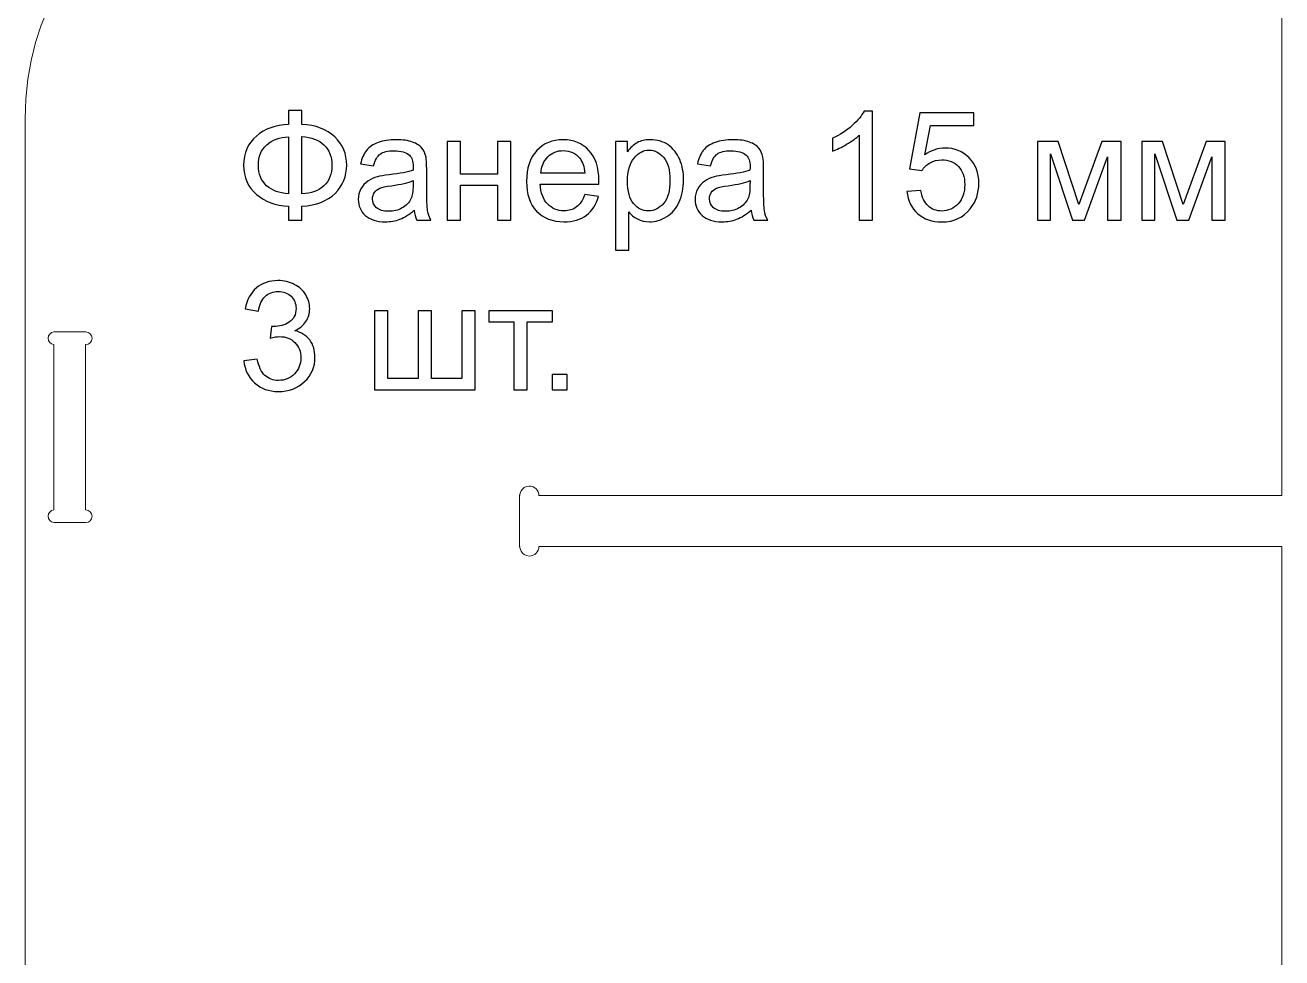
# Model space of a CAD drawing. Header units: millimetres. Extents: x -998 to 1016, y -1915 to 1914.
# Drawn here: x -205.5 to 190.1, y 1033.4 to 1326.9 of the extents above; entities that cross this region are included whole.
import ezdxf

# ---------------------------------------------------------------- set-up
doc = ezdxf.new("R2010")
doc.units = ezdxf.units.MM
doc.header["$MEASUREMENT"] = 0
doc.layers.add('layer 1', color=7, linetype='Continuous')

msp = doc.modelspace()

# ---------------------------------------------------------------- linework, layer by layer
at = {"layer": 'layer 1', "color": 114, "lineweight": 9}
for points, knots in [([(144.4676, -161.6374), (144.4676, -161.6374), (144.4676, -182.6297), (144.4676, -182.6297), (144.4676, -182.6297), (144.4676, -182.6297), (44.4676, -182.6297), (44.4676, -182.6297), (44.4676, -182.6297), (44.4676, -182.6297), (44.4676, -161.6374), (44.4676, -161.6374), (44.4676, -161.6374), (44.4676, -161.6374), (44.4677, -161.6297), (44.4677, -161.6297), (44.4677, -161.6297), (44.4677, -159.9729), (43.1245, -158.6297), (41.4677, -158.6297), (41.4677, -158.6297), (39.8109, -158.6297), (38.4677, -159.9729), (38.4677, -161.6297), (38.4677, -161.6297), (38.4677, -161.6297), (-49.5324, -161.6297), (-49.5324, -161.6297), (-49.5324, -161.6297), (-49.5324, -159.9728), (-50.8755, -158.6297), (-52.5324, -158.6297), (-52.5324, -158.6297), (-54.1893, -158.6297), (-55.5324, -159.9728), (-55.5324, -161.6297), (-55.5324, -161.6297), (-55.5324, -161.6297), (-55.5324, -182.6297), (-55.5324, -182.6297), (-55.5324, -182.6297), (-55.5324, -182.6297), (-155.5324, -182.6297), (-155.5324, -182.6297), (-155.5324, -182.6297), (-155.5324, -182.6297), (-155.5324, -161.6297), (-155.5324, -161.6297), (-155.5324, -161.6297), (-155.5324, -159.9728), (-156.8755, -158.6297), (-158.5324, -158.6297), (-158.5324, -158.6297), (-160.1893, -158.6297), (-161.5324, -159.9728), (-161.5324, -161.6297), (-161.5324, -161.6297), (-161.5324, -161.6297), (-186.5324, -161.6297), (-186.5324, -161.6297), (-186.5324, -161.6297), (-186.5324, -161.6297), (-186.5324, -161.621), (-186.5324, -161.621), (-186.5324, -161.621), (-186.5324, -161.621), (-186.5324, -157.6384), (-186.5324, -157.6384), (-186.5324, -157.6384), (-186.5324, -143.8456), (-186.5324, -127.4138), (-186.5324, -113.621), (-186.5324, -113.621), (-185.5152, -113.527), (-184.7189, -112.7028), (-184.7189, -111.6297), (-184.7189, -111.6297), (-184.7189, -110.5566), (-185.6149, -109.6297), (-186.7189, -109.6297), (-186.7189, -109.6297), (-186.7189, -109.6297), (-186.7991, -109.6297), (-186.7991, -109.6297), (-186.7991, -109.6297), (-186.7991, -109.6297), (-196.3095, -109.6297), (-196.3095, -109.6297), (-196.3095, -109.6297), (-196.3095, -109.6297), (-196.5324, -109.6421), (-196.5324, -109.6421), (-196.5324, -109.6421), (-197.532, -109.753), (-198.3095, -110.6005), (-198.3095, -111.6297), (-198.3095, -111.6297), (-198.3095, -112.6589), (-197.532, -113.5064), (-196.5324, -113.6173), (-196.5324, -113.6173), (-196.5324, -127.4206), (-196.5324, -143.8388), (-196.5324, -157.6421), (-196.5324, -157.6421), (-196.5324, -157.6421), (-196.5324, -161.6173), (-196.5324, -161.6173), (-196.5324, -161.6173), (-196.5324, -161.6173), (-196.5324, -161.6297), (-196.5324, -161.6297), (-196.5324, -161.6297), (-196.5324, -161.6297), (-205.0811, -161.6297), (-205.0811, -161.6297), (-205.0811, -161.6297), (-205.3639, -161.6297), (-205.5325, -161.5372), (-205.5325, -161.2882), (-205.5325, -161.2882), (-205.5325, -161.2882), (-205.5321, 510.098), (-205.5321, 510.098), (-205.5321, 510.098), (-205.5321, 812.9818), (-205.5321, 994.5099), (-205.5321, 1297.3937), (-205.5321, 1297.3937), (-205.5321, 1435.6691), (86.4509, 1406.9977), (96.8733, 1557.3874), (96.8733, 1557.3874), (96.9943, 1584.7277), (100.0804, 1813.5655), (97.475, 1838.3703), (97.475, 1838.3703), (97.475, 1838.3703), (112.475, 1838.3703), (112.475, 1838.3703), (112.475, 1838.3703), (114.1319, 1838.3703), (115.475, 1839.7134), (115.475, 1841.3703), (115.475, 1841.3703), (115.475, 1843.0272), (114.1319, 1844.3703), (112.475, 1844.3703), (112.475, 1844.3703), (112.475, 1844.3703), (112.475, 1859.3709), (112.475, 1859.3709), (112.475, 1859.3709), (112.475, 1859.3709), (112.475, 1866.2398), (112.475, 1866.2398), (112.475, 1866.2398), (112.475, 1866.2398), (127.475, 1866.2398), (127.475, 1866.2398), (127.475, 1866.2398), (129.1319, 1866.2398), (130.475, 1867.5829), (130.475, 1869.2398), (130.475, 1869.2398), (130.475, 1870.8967), (129.1319, 1872.2398), (127.475, 1872.2398), (127.475, 1872.2398), (127.475, 1872.2398), (127.475, 1887.2397), (127.475, 1887.2397), (127.475, 1887.2397), (127.475, 1887.2397), (127.475, 1894.1092), (127.475, 1894.1092), (127.475, 1894.1092), (127.475, 1897.5437), (127.4443, 1903.1743), (127.475, 1904.4518), (127.475, 1904.4518), (127.475, 1904.4518), (190.0529, 1904.6473), (190.0529, 1904.6473), (190.0529, 1904.6473), (190.0529, 1662.555), (190.0529, 1420.9626), (190.0529, 1178.8703), (190.0529, 1178.8703), (190.0529, 1178.8703), (-43.8065, 1178.8703), (-43.8065, 1178.8703), (-43.8065, 1178.8703), (-43.8065, 1178.8703), (-43.8065, 1178.8704), (-43.8065, 1178.8704), (-43.8065, 1178.8704), (-43.8065, 1180.5273), (-45.1496, 1181.8704), (-46.8065, 1181.8704), (-46.8065, 1181.8704), (-49.5989, 1181.8704), (-49.8406, 1178.8703), (-49.8682, 1178.8703), (-49.8682, 1178.8703), (-49.8682, 1178.8703), (-49.8682, 1162.8703), (-49.8682, 1162.8703), (-49.8682, 1162.8703), (-49.8411, 1162.8703), (-49.5982, 1159.8703), (-46.8065, 1159.8703), (-46.8065, 1159.8703), (-45.1496, 1159.8703), (-43.8065, 1161.2134), (-43.8065, 1162.8703), (-43.8065, 1162.8703), (-43.8065, 1162.8703), (190.0529, 1162.8703), (190.0529, 1162.8703), (190.0529, 1162.8703), (190.0529, 1162.8703), (190.0529, 843.8703), (190.0529, 843.8703), (190.0529, 843.8703), (190.0529, 843.8703), (-43.8065, 843.8703), (-43.8065, 843.8703), (-43.8065, 843.8703), (-43.8065, 843.8703), (-43.8065, 843.8704), (-43.8065, 843.8704), (-43.8065, 843.8704), (-43.8065, 845.5273), (-45.1496, 846.8704), (-46.8065, 846.8704), (-46.8065, 846.8704), (-49.5975, 846.8704), (-49.8422, 843.8703), (-49.8682, 843.8703), (-49.8682, 843.8703), (-49.8682, 843.8703), (-49.8682, 827.8703), (-49.8682, 827.8703), (-49.8682, 827.8703), (-49.8411, 827.8703), (-49.5982, 824.8703), (-46.8065, 824.8703), (-46.8065, 824.8703), (-45.1496, 824.8703), (-43.8065, 826.2134), (-43.8065, 827.8703), (-43.8065, 827.8703), (-43.8065, 827.8703), (190.0529, 827.8703), (190.0529, 827.8703), (190.0529, 827.8703), (190.0529, 827.8703), (190.0529, 508.8703), (190.0529, 508.8703), (190.0529, 508.8703), (190.0529, 508.8703), (-43.8065, 508.8703), (-43.8065, 508.8703), (-43.8065, 508.8703), (-43.8065, 510.5272), (-45.1496, 511.8703), (-46.8065, 511.8703), (-46.8065, 511.8703), (-48.4634, 511.8703), (-49.8682, 510.5272), (-49.8682, 508.8703), (-49.8682, 508.8703), (-49.8682, 508.8703), (-49.8682, 492.8703), (-49.8682, 492.8703), (-49.8682, 492.8703), (-49.8682, 491.2134), (-48.4634, 489.8703), (-46.8065, 489.8703), (-46.8065, 489.8703), (-45.1496, 489.8703), (-43.8065, 491.2134), (-43.8065, 492.8703), (-43.8065, 492.8703), (-43.8065, 492.8703), (190.0529, 492.8703), (190.0529, 492.8703), (190.0529, 492.8703), (190.0529, 492.8703), (190.0529, 173.8703), (190.0529, 173.8703), (190.0529, 173.8703), (190.0529, 173.8703), (-43.8065, 173.8703), (-43.8065, 173.8703), (-43.8065, 173.8703), (-43.8065, 175.5272), (-45.1496, 176.8703), (-46.8065, 176.8703), (-46.8065, 176.8703), (-48.4634, 176.8703), (-49.8682, 175.5272), (-49.8682, 173.8703), (-49.8682, 173.8703), (-49.8682, 173.8703), (-49.8682, 157.8703), (-49.8682, 157.8703), (-49.8682, 157.8703), (-49.8682, 156.2134), (-48.4634, 154.8703), (-46.8065, 154.8703), (-46.8065, 154.8703), (-45.1496, 154.8703), (-43.8065, 156.2134), (-43.8065, 157.8703), (-43.8065, 157.8703), (-43.8065, 157.8703), (190.0529, 157.8703), (190.0529, 157.8703), (190.0529, 157.8703), (190.0529, 157.8703), (190.0529, -161.6297), (190.0529, -161.6297), (190.0529, -161.6297), (190.0529, -161.6297), (150.4675, -161.6297), (150.4675, -161.6297), (150.4675, -161.6297), (150.4675, -159.9729), (149.1243, -158.6297), (147.4675, -158.6297), (147.4675, -158.6297), (145.8107, -158.6297), (144.4675, -159.9729), (144.4675, -161.6297), (144.4675, -161.6297), (144.4675, -161.6297), (144.4676, -161.6374), (144.4676, -161.6374)], [0, 0, 0, 0, 0.01162791, 0.01162791, 0.01162791, 0.01162791, 0.02325581, 0.02325581, 0.02325581, 0.02325581, 0.03488372, 0.03488372, 0.03488372, 0.03488372, 0.04651163, 0.04651163, 0.04651163, 0.04651163, 0.05813953, 0.05813953, 0.05813953, 0.05813953, 0.06976744, 0.06976744, 0.06976744, 0.06976744, 0.08139535, 0.08139535, 0.08139535, 0.08139535, 0.09302326, 0.09302326, 0.09302326, 0.09302326, 0.10465116, 0.10465116, 0.10465116, 0.10465116, 0.11627907, 0.11627907, 0.11627907, 0.11627907, 0.12790698, 0.12790698, 0.12790698, 0.12790698, 0.13953488, 0.13953488, 0.13953488, 0.13953488, 0.15116279, 0.15116279, 0.15116279, 0.15116279, 0.1627907, 0.1627907, 0.1627907, 0.1627907, 0.1744186, 0.1744186, 0.1744186, 0.1744186, 0.18604651, 0.18604651, 0.18604651, 0.18604651, 0.19767442, 0.19767442, 0.19767442, 0.19767442, 0.20930233, 0.20930233, 0.20930233, 0.20930233, 0.22093023, 0.22093023, 0.22093023, 0.22093023, 0.23255814, 0.23255814, 0.23255814, 0.23255814, 0.24418605, 0.24418605, 0.24418605, 0.24418605, 0.25581395, 0.25581395, 0.25581395, 0.25581395, 0.26744186, 0.26744186, 0.26744186, 0.26744186, 0.27906977, 0.27906977, 0.27906977, 0.27906977, 0.29069767, 0.29069767, 0.29069767, 0.29069767, 0.30232558, 0.30232558, 0.30232558, 0.30232558, 0.31395349, 0.31395349, 0.31395349, 0.31395349, 0.3255814, 0.3255814, 0.3255814, 0.3255814, 0.3372093, 0.3372093, 0.3372093, 0.3372093, 0.34883721, 0.34883721, 0.34883721, 0.34883721, 0.36046512, 0.36046512, 0.36046512, 0.36046512, 0.37209302, 0.37209302, 0.37209302, 0.37209302, 0.38372093, 0.38372093, 0.38372093, 0.38372093, 0.39534884, 0.39534884, 0.39534884, 0.39534884, 0.40697674, 0.40697674, 0.40697674, 0.40697674, 0.41860465, 0.41860465, 0.41860465, 0.41860465, 0.43023256, 0.43023256, 0.43023256, 0.43023256, 0.44186047, 0.44186047, 0.44186047, 0.44186047, 0.45348837, 0.45348837, 0.45348837, 0.45348837, 0.46511628, 0.46511628, 0.46511628, 0.46511628, 0.47674419, 0.47674419, 0.47674419, 0.47674419, 0.48837209, 0.48837209, 0.48837209, 0.48837209, 0.5, 0.5, 0.5, 0.5, 0.51162791, 0.51162791, 0.51162791, 0.51162791, 0.52325581, 0.52325581, 0.52325581, 0.52325581, 0.53488372, 0.53488372, 0.53488372, 0.53488372, 0.54651163, 0.54651163, 0.54651163, 0.54651163, 0.55813953, 0.55813953, 0.55813953, 0.55813953, 0.56976744, 0.56976744, 0.56976744, 0.56976744, 0.58139535, 0.58139535, 0.58139535, 0.58139535, 0.59302326, 0.59302326, 0.59302326, 0.59302326, 0.60465116, 0.60465116, 0.60465116, 0.60465116, 0.61627907, 0.61627907, 0.61627907, 0.61627907, 0.62790698, 0.62790698, 0.62790698, 0.62790698, 0.63953488, 0.63953488, 0.63953488, 0.63953488, 0.65116279, 0.65116279, 0.65116279, 0.65116279, 0.6627907, 0.6627907, 0.6627907, 0.6627907, 0.6744186, 0.6744186, 0.6744186, 0.6744186, 0.68604651, 0.68604651, 0.68604651, 0.68604651, 0.69767442, 0.69767442, 0.69767442, 0.69767442, 0.70930233, 0.70930233, 0.70930233, 0.70930233, 0.72093023, 0.72093023, 0.72093023, 0.72093023, 0.73255814, 0.73255814, 0.73255814, 0.73255814, 0.74418605, 0.74418605, 0.74418605, 0.74418605, 0.75581395, 0.75581395, 0.75581395, 0.75581395, 0.76744186, 0.76744186, 0.76744186, 0.76744186, 0.77906977, 0.77906977, 0.77906977, 0.77906977, 0.79069767, 0.79069767, 0.79069767, 0.79069767, 0.80232558, 0.80232558, 0.80232558, 0.80232558, 0.81395349, 0.81395349, 0.81395349, 0.81395349, 0.8255814, 0.8255814, 0.8255814, 0.8255814, 0.8372093, 0.8372093, 0.8372093, 0.8372093, 0.84883721, 0.84883721, 0.84883721, 0.84883721, 0.86046512, 0.86046512, 0.86046512, 0.86046512, 0.87209302, 0.87209302, 0.87209302, 0.87209302, 0.88372093, 0.88372093, 0.88372093, 0.88372093, 0.89534884, 0.89534884, 0.89534884, 0.89534884, 0.90697674, 0.90697674, 0.90697674, 0.90697674, 0.91860465, 0.91860465, 0.91860465, 0.91860465, 0.93023256, 0.93023256, 0.93023256, 0.93023256, 0.94186047, 0.94186047, 0.94186047, 0.94186047, 0.95348837, 0.95348837, 0.95348837, 0.95348837, 0.96511628, 0.96511628, 0.96511628, 0.96511628, 0.97674419, 0.97674419, 0.97674419, 0.97674419, 1, 1, 1, 1]), ([(-196.5324, 1174.3561), (-197.532, 1174.2452), (-198.3095, 1173.3977), (-198.3095, 1172.3685), (-198.3095, 1172.3685), (-198.3095, 1171.3393), (-197.532, 1170.4918), (-196.5324, 1170.3809), (-196.5324, 1170.3809), (-196.5324, 1170.3809), (-196.3095, 1170.3685), (-196.3095, 1170.3685), (-196.3095, 1170.3685), (-196.3095, 1170.3685), (-186.5324, 1170.3703), (-186.5324, 1170.3703), (-186.5324, 1170.3703), (-186.5324, 1170.3703), (-186.4522, 1170.3685), (-186.4522, 1170.3685), (-186.4522, 1170.3685), (-185.3476, 1170.3685), (-184.4522, 1171.2639), (-184.4522, 1172.3685), (-184.4522, 1172.3685), (-184.4522, 1173.4731), (-185.3476, 1174.3685), (-186.4522, 1174.3685), (-186.4522, 1174.3685), (-186.4522, 1174.3685), (-186.5324, 1174.3667), (-186.5324, 1174.3667), (-186.5324, 1174.3667), (-186.5324, 1187.556), (-186.5324, 1209.8523), (-186.5324, 1226.3721), (-186.5324, 1226.3721), (-186.5324, 1226.3721), (-186.4522, 1226.3703), (-186.4522, 1226.3703), (-186.4522, 1226.3703), (-185.3476, 1226.3703), (-184.4522, 1227.2657), (-184.4522, 1228.3703), (-184.4522, 1228.3703), (-184.4522, 1229.4749), (-185.3481, 1230.3703), (-186.4522, 1230.3703), (-186.4522, 1230.3703), (-186.4522, 1230.3703), (-186.5324, 1230.3703), (-186.5324, 1230.3703), (-186.5324, 1230.3703), (-186.5324, 1230.3703), (-196.3095, 1230.3703), (-196.3095, 1230.3703), (-196.3095, 1230.3703), (-196.3095, 1230.3703), (-196.5324, 1230.3579), (-196.5324, 1230.3579), (-196.5324, 1230.3579), (-197.532, 1230.247), (-198.3095, 1229.3995), (-198.3095, 1228.3703), (-198.3095, 1228.3703), (-198.3095, 1227.3411), (-197.532, 1226.4936), (-196.5324, 1226.3827), (-196.5324, 1226.3827), (-196.5324, 1210.8133), (-196.5324, 1187.4754), (-196.5324, 1174.3561)], [0, 0, 0, 0, 0.05263158, 0.05263158, 0.05263158, 0.05263158, 0.10526316, 0.10526316, 0.10526316, 0.10526316, 0.15789474, 0.15789474, 0.15789474, 0.15789474, 0.21052632, 0.21052632, 0.21052632, 0.21052632, 0.26315789, 0.26315789, 0.26315789, 0.26315789, 0.31578947, 0.31578947, 0.31578947, 0.31578947, 0.36842105, 0.36842105, 0.36842105, 0.36842105, 0.42105263, 0.42105263, 0.42105263, 0.42105263, 0.47368421, 0.47368421, 0.47368421, 0.47368421, 0.52631579, 0.52631579, 0.52631579, 0.52631579, 0.57894737, 0.57894737, 0.57894737, 0.57894737, 0.63157895, 0.63157895, 0.63157895, 0.63157895, 0.68421053, 0.68421053, 0.68421053, 0.68421053, 0.73684211, 0.73684211, 0.73684211, 0.73684211, 0.78947368, 0.78947368, 0.78947368, 0.78947368, 0.84210526, 0.84210526, 0.84210526, 0.84210526, 0.89473684, 0.89473684, 0.89473684, 0.89473684, 1, 1, 1, 1])]:
    msp.add_open_spline(points, degree=3, knots=knots, dxfattribs=at)
at = {"layer": 'layer 1', "color": 250}
for points, knots in [([(-122.6489, 1295.6822), (-122.6489, 1295.6822), (-122.6489, 1300.0276), (-122.6489, 1300.0276), (-122.6489, 1300.0276), (-122.6489, 1300.0276), (-118.399, 1300.0276), (-118.399, 1300.0276), (-118.399, 1300.0276), (-118.399, 1300.0276), (-118.399, 1295.6822), (-118.399, 1295.6822), (-118.399, 1295.6822), (-114.0456, 1295.4514), (-110.6075, 1294.1382), (-108.0926, 1291.7427), (-108.0926, 1291.7427), (-105.5697, 1289.3471), (-104.3122, 1286.3786), (-104.3122, 1282.829), (-104.3122, 1282.829), (-104.3122, 1279.3511), (-105.5299, 1276.3985), (-107.9732, 1273.9631), (-107.9732, 1273.9631), (-110.4165, 1271.5358), (-113.8864, 1270.1908), (-118.399, 1269.944), (-118.399, 1269.944), (-118.399, 1269.944), (-118.399, 1265.5509), (-118.399, 1265.5509), (-118.399, 1265.5509), (-118.399, 1265.5509), (-122.6489, 1265.5509), (-122.6489, 1265.5509), (-122.6489, 1265.5509), (-122.6489, 1265.5509), (-122.6489, 1269.944), (-122.6489, 1269.944), (-122.6489, 1269.944), (-126.6918, 1270.1032), (-130.0583, 1271.3368), (-132.7483, 1273.6528), (-132.7483, 1273.6528), (-135.4383, 1275.9607), (-136.7833, 1279.0248), (-136.7833, 1282.829), (-136.7833, 1282.829), (-136.7833, 1286.6412), (-135.4383, 1289.6973), (-132.7563, 1291.9894), (-132.7563, 1291.9894), (-130.0742, 1294.2814), (-126.7077, 1295.5071), (-122.6489, 1295.6822)], [0, 0, 0, 0, 0.06666667, 0.06666667, 0.06666667, 0.06666667, 0.13333333, 0.13333333, 0.13333333, 0.13333333, 0.2, 0.2, 0.2, 0.2, 0.26666667, 0.26666667, 0.26666667, 0.26666667, 0.33333333, 0.33333333, 0.33333333, 0.33333333, 0.4, 0.4, 0.4, 0.4, 0.46666667, 0.46666667, 0.46666667, 0.46666667, 0.53333333, 0.53333333, 0.53333333, 0.53333333, 0.6, 0.6, 0.6, 0.6, 0.66666667, 0.66666667, 0.66666667, 0.66666667, 0.73333333, 0.73333333, 0.73333333, 0.73333333, 0.8, 0.8, 0.8, 0.8, 0.86666667, 0.86666667, 0.86666667, 0.86666667, 1, 1, 1, 1]), ([(61.2423, 1265.5509), (61.2423, 1265.5509), (57.0402, 1265.5509), (57.0402, 1265.5509), (57.0402, 1265.5509), (57.0402, 1265.5509), (57.0402, 1292.3077), (57.0402, 1292.3077), (57.0402, 1292.3077), (56.0294, 1291.3368), (54.7003, 1290.3738), (53.0609, 1289.4108), (53.0609, 1289.4108), (51.4214, 1288.4478), (49.9411, 1287.7236), (48.6359, 1287.246), (48.6359, 1287.246), (48.6359, 1287.246), (48.6359, 1291.3049), (48.6359, 1291.3049), (48.6359, 1291.3049), (50.9837, 1292.4032), (53.037, 1293.7403), (54.7958, 1295.3161), (54.7958, 1295.3161), (56.5547, 1296.8839), (57.8042, 1298.404), (58.5364, 1299.8843), (58.5364, 1299.8843), (58.5364, 1299.8843), (61.2423, 1299.8843), (61.2423, 1299.8843), (61.2423, 1299.8843), (61.2423, 1299.8843), (61.2423, 1265.5509), (61.2423, 1265.5509)], [0, 0, 0, 0, 0.1, 0.1, 0.1, 0.1, 0.2, 0.2, 0.2, 0.2, 0.3, 0.3, 0.3, 0.3, 0.4, 0.4, 0.4, 0.4, 0.5, 0.5, 0.5, 0.5, 0.6, 0.6, 0.6, 0.6, 0.7, 0.7, 0.7, 0.7, 0.8, 0.8, 0.8, 0.8, 1, 1, 1, 1]), ([(72.0421, 1274.5282), (72.0421, 1274.5282), (76.4352, 1274.8625), (76.4352, 1274.8625), (76.4352, 1274.8625), (76.7615, 1272.7216), (77.5176, 1271.114), (78.6955, 1270.0316), (78.6955, 1270.0316), (79.8733, 1268.9572), (81.3138, 1268.416), (83.009, 1268.416), (83.009, 1268.416), (85.0544, 1268.416), (86.7655, 1269.18), (88.1582, 1270.7001), (88.1582, 1270.7001), (89.543, 1272.2282), (90.2354, 1274.2496), (90.2354, 1276.7646), (90.2354, 1276.7646), (90.2354, 1279.1601), (89.5749, 1281.0463), (88.2458, 1282.4311), (88.2458, 1282.4311), (86.9167, 1283.8159), (85.1578, 1284.5083), (82.9692, 1284.5083), (82.9692, 1284.5083), (81.6083, 1284.5083), (80.3906, 1284.1979), (79.3083, 1283.5771), (79.3083, 1283.5771), (78.2339, 1282.9564), (77.3902, 1282.1525), (76.7695, 1281.1657), (76.7695, 1281.1657), (76.7695, 1281.1657), (72.8061, 1281.7387), (72.8061, 1281.7387), (72.8061, 1281.7387), (72.8061, 1281.7387), (76.101, 1299.3113), (76.101, 1299.3113), (76.101, 1299.3113), (76.101, 1299.3113), (93.0528, 1299.3113), (93.0528, 1299.3113), (93.0528, 1299.3113), (93.0528, 1299.3113), (93.0528, 1295.3001), (93.0528, 1295.3001), (93.0528, 1295.3001), (93.0528, 1295.3001), (79.4515, 1295.3001), (79.4515, 1295.3001), (79.4515, 1295.3001), (79.4515, 1295.3001), (77.629, 1286.0761), (77.629, 1286.0761), (77.629, 1286.0761), (79.6744, 1287.5166), (81.8232, 1288.2329), (84.0675, 1288.2329), (84.0675, 1288.2329), (87.044, 1288.2329), (89.5589, 1287.1983), (91.6043, 1285.1291), (91.6043, 1285.1291), (93.6497, 1283.0598), (94.6763, 1280.4016), (94.6763, 1277.1545), (94.6763, 1277.1545), (94.6763, 1274.0586), (93.777, 1271.3846), (91.9784, 1269.1323), (91.9784, 1269.1323), (89.7897, 1266.3627), (86.7973, 1264.9779), (83.009, 1264.9779), (83.009, 1264.9779), (79.9052, 1264.9779), (77.3743, 1265.8533), (75.4086, 1267.5963), (75.4086, 1267.5963), (73.4428, 1269.3392), (72.3206, 1271.6472), (72.0421, 1274.5282)], [0, 0, 0, 0, 0.04347826, 0.04347826, 0.04347826, 0.04347826, 0.08695652, 0.08695652, 0.08695652, 0.08695652, 0.13043478, 0.13043478, 0.13043478, 0.13043478, 0.17391304, 0.17391304, 0.17391304, 0.17391304, 0.2173913, 0.2173913, 0.2173913, 0.2173913, 0.26086957, 0.26086957, 0.26086957, 0.26086957, 0.30434783, 0.30434783, 0.30434783, 0.30434783, 0.34782609, 0.34782609, 0.34782609, 0.34782609, 0.39130435, 0.39130435, 0.39130435, 0.39130435, 0.43478261, 0.43478261, 0.43478261, 0.43478261, 0.47826087, 0.47826087, 0.47826087, 0.47826087, 0.52173913, 0.52173913, 0.52173913, 0.52173913, 0.56521739, 0.56521739, 0.56521739, 0.56521739, 0.60869565, 0.60869565, 0.60869565, 0.60869565, 0.65217391, 0.65217391, 0.65217391, 0.65217391, 0.69565217, 0.69565217, 0.69565217, 0.69565217, 0.73913043, 0.73913043, 0.73913043, 0.73913043, 0.7826087, 0.7826087, 0.7826087, 0.7826087, 0.82608696, 0.82608696, 0.82608696, 0.82608696, 0.86956522, 0.86956522, 0.86956522, 0.86956522, 0.91304348, 0.91304348, 0.91304348, 0.91304348, 1, 1, 1, 1]), ([(-122.6489, 1291.7665), (-125.4662, 1291.6392), (-127.7424, 1290.8115), (-129.4853, 1289.2675), (-129.4853, 1289.2675), (-131.2282, 1287.7236), (-132.1037, 1285.5747), (-132.1037, 1282.8131), (-132.1037, 1282.8131), (-132.1037, 1280.0833), (-131.2442, 1277.9424), (-129.5251, 1276.3826), (-129.5251, 1276.3826), (-127.806, 1274.8227), (-125.514, 1273.987), (-122.6489, 1273.8597), (-122.6489, 1273.8597), (-122.6489, 1273.8597), (-122.6489, 1291.7665), (-122.6489, 1291.7665)], [0, 0, 0, 0, 0.16666667, 0.16666667, 0.16666667, 0.16666667, 0.33333333, 0.33333333, 0.33333333, 0.33333333, 0.5, 0.5, 0.5, 0.5, 0.66666667, 0.66666667, 0.66666667, 0.66666667, 1, 1, 1, 1]), ([(-118.399, 1291.8143), (-118.399, 1291.8143), (-118.399, 1273.8119), (-118.399, 1273.8119), (-118.399, 1273.8119), (-115.4782, 1273.9552), (-113.1861, 1274.8068), (-111.5068, 1276.3666), (-111.5068, 1276.3666), (-109.8276, 1277.9265), (-108.9919, 1280.0753), (-108.9919, 1282.8131), (-108.9919, 1282.8131), (-108.9919, 1285.5031), (-109.8116, 1287.6281), (-111.4591, 1289.2039), (-111.4591, 1289.2039), (-113.1065, 1290.7717), (-115.4145, 1291.6392), (-118.399, 1291.8143)], [0, 0, 0, 0, 0.16666667, 0.16666667, 0.16666667, 0.16666667, 0.33333333, 0.33333333, 0.33333333, 0.33333333, 0.5, 0.5, 0.5, 0.5, 0.66666667, 0.66666667, 0.66666667, 0.66666667, 1, 1, 1, 1]), ([(-83.0469, 1268.6548), (-84.6068, 1267.3257), (-86.111, 1266.3945), (-87.5515, 1265.8454), (-87.5515, 1265.8454), (-88.992, 1265.2962), (-90.5359, 1265.0256), (-92.1913, 1265.0256), (-92.1913, 1265.0256), (-94.9132, 1265.0256), (-97.0063, 1265.6862), (-98.4707, 1267.0153), (-98.4707, 1267.0153), (-99.9351, 1268.3364), (-100.6672, 1270.0316), (-100.6672, 1272.0929), (-100.6672, 1272.0929), (-100.6672, 1273.3026), (-100.3887, 1274.4088), (-99.8395, 1275.4116), (-99.8395, 1275.4116), (-99.2824, 1276.4144), (-98.5582, 1277.2102), (-97.6669, 1277.8151), (-97.6669, 1277.8151), (-96.7675, 1278.42), (-95.7647, 1278.8816), (-94.6426, 1279.1919), (-94.6426, 1279.1919), (-93.8149, 1279.4068), (-92.5654, 1279.6137), (-90.902, 1279.8207), (-90.902, 1279.8207), (-87.5117, 1280.2186), (-85.0047, 1280.7041), (-83.405, 1281.2612), (-83.405, 1281.2612), (-83.3891, 1281.8342), (-83.3812, 1282.2003), (-83.3812, 1282.3515), (-83.3812, 1282.3515), (-83.3812, 1284.0546), (-83.7791, 1285.2564), (-84.575, 1285.9568), (-84.575, 1285.9568), (-85.6494, 1286.9038), (-87.249, 1287.3734), (-89.366, 1287.3734), (-89.366, 1287.3734), (-91.3477, 1287.3734), (-92.8121, 1287.0232), (-93.7512, 1286.3308), (-93.7512, 1286.3308), (-94.6983, 1285.6384), (-95.3907, 1284.4128), (-95.8443, 1282.646), (-95.8443, 1282.646), (-95.8443, 1282.646), (-99.951, 1283.219), (-99.951, 1283.219), (-99.951, 1283.219), (-99.5769, 1284.9778), (-98.9641, 1286.4024), (-98.1046, 1287.4848), (-98.1046, 1287.4848), (-97.245, 1288.5672), (-96.0035, 1289.3949), (-94.3799, 1289.9838), (-94.3799, 1289.9838), (-92.7644, 1290.5648), (-90.8782, 1290.8592), (-88.7453, 1290.8592), (-88.7453, 1290.8592), (-86.6283, 1290.8592), (-84.9013, 1290.6125), (-83.5722, 1290.1111), (-83.5722, 1290.1111), (-82.251, 1289.6097), (-81.2721, 1288.989), (-80.6514, 1288.2329), (-80.6514, 1288.2329), (-80.0306, 1287.4768), (-79.5929, 1286.5218), (-79.3382, 1285.3678), (-79.3382, 1285.3678), (-79.2029, 1284.6515), (-79.1313, 1283.3622), (-79.1313, 1281.5079), (-79.1313, 1281.5079), (-79.1313, 1281.5079), (-79.1313, 1275.9369), (-79.1313, 1275.9369), (-79.1313, 1275.9369), (-79.1313, 1272.0451), (-79.0437, 1269.5859), (-78.8686, 1268.5433), (-78.8686, 1268.5433), (-78.7015, 1267.5008), (-78.3513, 1266.5059), (-77.842, 1265.5509), (-77.842, 1265.5509), (-77.842, 1265.5509), (-82.2351, 1265.5509), (-82.2351, 1265.5509), (-82.2351, 1265.5509), (-82.6569, 1266.4343), (-82.9275, 1267.4689), (-83.0469, 1268.6548)], [0, 0, 0, 0, 0.03571429, 0.03571429, 0.03571429, 0.03571429, 0.07142857, 0.07142857, 0.07142857, 0.07142857, 0.10714286, 0.10714286, 0.10714286, 0.10714286, 0.14285714, 0.14285714, 0.14285714, 0.14285714, 0.17857143, 0.17857143, 0.17857143, 0.17857143, 0.21428571, 0.21428571, 0.21428571, 0.21428571, 0.25, 0.25, 0.25, 0.25, 0.28571429, 0.28571429, 0.28571429, 0.28571429, 0.32142857, 0.32142857, 0.32142857, 0.32142857, 0.35714286, 0.35714286, 0.35714286, 0.35714286, 0.39285714, 0.39285714, 0.39285714, 0.39285714, 0.42857143, 0.42857143, 0.42857143, 0.42857143, 0.46428571, 0.46428571, 0.46428571, 0.46428571, 0.5, 0.5, 0.5, 0.5, 0.53571429, 0.53571429, 0.53571429, 0.53571429, 0.57142857, 0.57142857, 0.57142857, 0.57142857, 0.60714286, 0.60714286, 0.60714286, 0.60714286, 0.64285714, 0.64285714, 0.64285714, 0.64285714, 0.67857143, 0.67857143, 0.67857143, 0.67857143, 0.71428571, 0.71428571, 0.71428571, 0.71428571, 0.75, 0.75, 0.75, 0.75, 0.78571429, 0.78571429, 0.78571429, 0.78571429, 0.82142857, 0.82142857, 0.82142857, 0.82142857, 0.85714286, 0.85714286, 0.85714286, 0.85714286, 0.89285714, 0.89285714, 0.89285714, 0.89285714, 0.92857143, 0.92857143, 0.92857143, 0.92857143, 1, 1, 1, 1]), ([(-72.6769, 1290.334), (-72.6769, 1290.334), (-68.4748, 1290.334), (-68.4748, 1290.334), (-68.4748, 1290.334), (-68.4748, 1290.334), (-68.4748, 1280.0196), (-68.4748, 1280.0196), (-68.4748, 1280.0196), (-68.4748, 1280.0196), (-56.8234, 1280.0196), (-56.8234, 1280.0196), (-56.8234, 1280.0196), (-56.8234, 1280.0196), (-56.8234, 1290.334), (-56.8234, 1290.334), (-56.8234, 1290.334), (-56.8234, 1290.334), (-52.6212, 1290.334), (-52.6212, 1290.334), (-52.6212, 1290.334), (-52.6212, 1290.334), (-52.6212, 1265.5509), (-52.6212, 1265.5509), (-52.6212, 1265.5509), (-52.6212, 1265.5509), (-56.8234, 1265.5509), (-56.8234, 1265.5509), (-56.8234, 1265.5509), (-56.8234, 1265.5509), (-56.8234, 1276.5338), (-56.8234, 1276.5338), (-56.8234, 1276.5338), (-56.8234, 1276.5338), (-68.4748, 1276.5338), (-68.4748, 1276.5338), (-68.4748, 1276.5338), (-68.4748, 1276.5338), (-68.4748, 1265.5509), (-68.4748, 1265.5509), (-68.4748, 1265.5509), (-68.4748, 1265.5509), (-72.6769, 1265.5509), (-72.6769, 1265.5509), (-72.6769, 1265.5509), (-72.6769, 1265.5509), (-72.6769, 1290.334), (-72.6769, 1290.334)], [0, 0, 0, 0, 0.07692308, 0.07692308, 0.07692308, 0.07692308, 0.15384615, 0.15384615, 0.15384615, 0.15384615, 0.23076923, 0.23076923, 0.23076923, 0.23076923, 0.30769231, 0.30769231, 0.30769231, 0.30769231, 0.38461538, 0.38461538, 0.38461538, 0.38461538, 0.46153846, 0.46153846, 0.46153846, 0.46153846, 0.53846154, 0.53846154, 0.53846154, 0.53846154, 0.61538462, 0.61538462, 0.61538462, 0.61538462, 0.69230769, 0.69230769, 0.69230769, 0.69230769, 0.76923077, 0.76923077, 0.76923077, 0.76923077, 0.84615385, 0.84615385, 0.84615385, 0.84615385, 1, 1, 1, 1]), ([(-29.406, 1273.5732), (-29.406, 1273.5732), (-25.0606, 1273.0001), (-25.0606, 1273.0001), (-25.0606, 1273.0001), (-25.7371, 1270.4773), (-27.0025, 1268.5115), (-28.8489, 1267.1187), (-28.8489, 1267.1187), (-30.6953, 1265.726), (-33.0511, 1265.0256), (-35.9241, 1265.0256), (-35.9241, 1265.0256), (-39.5373, 1265.0256), (-42.4024, 1266.1398), (-44.5194, 1268.3682), (-44.5194, 1268.3682), (-46.6364, 1270.5887), (-47.6949, 1273.7164), (-47.6949, 1277.7355), (-47.6949, 1277.7355), (-47.6949, 1281.8899), (-46.6284, 1285.1211), (-44.4876, 1287.4132), (-44.4876, 1287.4132), (-42.3467, 1289.7132), (-39.5692, 1290.8592), (-36.1549, 1290.8592), (-36.1549, 1290.8592), (-32.8521, 1290.8592), (-30.1541, 1289.7371), (-28.061, 1287.4848), (-28.061, 1287.4848), (-25.9679, 1285.2325), (-24.9174, 1282.065), (-24.9174, 1277.9822), (-24.9174, 1277.9822), (-24.9174, 1277.7355), (-24.9253, 1277.3615), (-24.9413, 1276.868), (-24.9413, 1276.868), (-24.9413, 1276.868), (-43.3972, 1276.868), (-43.3972, 1276.868), (-43.3972, 1276.868), (-43.2381, 1274.1541), (-42.474, 1272.069), (-41.0893, 1270.6285), (-41.0893, 1270.6285), (-39.7124, 1269.188), (-37.9854, 1268.4637), (-35.9241, 1268.4637), (-35.9241, 1268.4637), (-34.3881, 1268.4637), (-33.0749, 1268.8696), (-31.9926, 1269.6814), (-31.9926, 1269.6814), (-30.9022, 1270.4932), (-30.0427, 1271.7904), (-29.406, 1273.5732)], [0, 0, 0, 0, 0.0625, 0.0625, 0.0625, 0.0625, 0.125, 0.125, 0.125, 0.125, 0.1875, 0.1875, 0.1875, 0.1875, 0.25, 0.25, 0.25, 0.25, 0.3125, 0.3125, 0.3125, 0.3125, 0.375, 0.375, 0.375, 0.375, 0.4375, 0.4375, 0.4375, 0.4375, 0.5, 0.5, 0.5, 0.5, 0.5625, 0.5625, 0.5625, 0.5625, 0.625, 0.625, 0.625, 0.625, 0.6875, 0.6875, 0.6875, 0.6875, 0.75, 0.75, 0.75, 0.75, 0.8125, 0.8125, 0.8125, 0.8125, 0.875, 0.875, 0.875, 0.875, 1, 1, 1, 1]), ([(-19.7523, 1256.0483), (-19.7523, 1256.0483), (-19.7523, 1290.334), (-19.7523, 1290.334), (-19.7523, 1290.334), (-19.7523, 1290.334), (-15.9322, 1290.334), (-15.9322, 1290.334), (-15.9322, 1290.334), (-15.9322, 1290.334), (-15.9322, 1287.0789), (-15.9322, 1287.0789), (-15.9322, 1287.0789), (-15.0328, 1288.3364), (-14.0141, 1289.2834), (-12.8761, 1289.9122), (-12.8761, 1289.9122), (-11.7459, 1290.5409), (-10.3691, 1290.8592), (-8.7535, 1290.8592), (-8.7535, 1290.8592), (-6.6365, 1290.8592), (-4.7742, 1290.3181), (-3.1586, 1289.2277), (-3.1586, 1289.2277), (-1.543, 1288.1454), (-0.3254, 1286.6094), (0.5023, 1284.6356), (0.5023, 1284.6356), (1.3221, 1282.6539), (1.7359, 1280.4892), (1.7359, 1278.1255), (1.7359, 1278.1255), (1.7359, 1275.6026), (1.2823, 1273.3265), (0.375, 1271.297), (0.375, 1271.297), (-0.5323, 1269.2755), (-1.8534, 1267.7236), (-3.5884, 1266.6412), (-3.5884, 1266.6412), (-5.3154, 1265.5668), (-7.1379, 1265.0256), (-9.048, 1265.0256), (-9.048, 1265.0256), (-10.4487, 1265.0256), (-11.7061, 1265.3201), (-12.8124, 1265.909), (-12.8124, 1265.909), (-13.9266, 1266.498), (-14.8339, 1267.2381), (-15.5502, 1268.1374), (-15.5502, 1268.1374), (-15.5502, 1268.1374), (-15.5502, 1256.0483), (-15.5502, 1256.0483), (-15.5502, 1256.0483), (-15.5502, 1256.0483), (-19.7523, 1256.0483), (-19.7523, 1256.0483)], [0, 0, 0, 0, 0.0625, 0.0625, 0.0625, 0.0625, 0.125, 0.125, 0.125, 0.125, 0.1875, 0.1875, 0.1875, 0.1875, 0.25, 0.25, 0.25, 0.25, 0.3125, 0.3125, 0.3125, 0.3125, 0.375, 0.375, 0.375, 0.375, 0.4375, 0.4375, 0.4375, 0.4375, 0.5, 0.5, 0.5, 0.5, 0.5625, 0.5625, 0.5625, 0.5625, 0.625, 0.625, 0.625, 0.625, 0.6875, 0.6875, 0.6875, 0.6875, 0.75, 0.75, 0.75, 0.75, 0.8125, 0.8125, 0.8125, 0.8125, 0.875, 0.875, 0.875, 0.875, 1, 1, 1, 1]), ([(22.9933, 1268.6548), (21.4334, 1267.3257), (19.9292, 1266.3945), (18.4887, 1265.8454), (18.4887, 1265.8454), (17.0482, 1265.2962), (15.5043, 1265.0256), (13.8489, 1265.0256), (13.8489, 1265.0256), (11.127, 1265.0256), (9.0339, 1265.6862), (7.5695, 1267.0153), (7.5695, 1267.0153), (6.1051, 1268.3364), (5.373, 1270.0316), (5.373, 1272.0929), (5.373, 1272.0929), (5.373, 1273.3026), (5.6515, 1274.4088), (6.2007, 1275.4116), (6.2007, 1275.4116), (6.7578, 1276.4144), (7.482, 1277.2102), (8.3733, 1277.8151), (8.3733, 1277.8151), (9.2727, 1278.42), (10.2755, 1278.8816), (11.3976, 1279.1919), (11.3976, 1279.1919), (12.2253, 1279.4068), (13.4748, 1279.6137), (15.1382, 1279.8207), (15.1382, 1279.8207), (18.5285, 1280.2186), (21.0355, 1280.7041), (22.6352, 1281.2612), (22.6352, 1281.2612), (22.6511, 1281.8342), (22.659, 1282.2003), (22.659, 1282.3515), (22.659, 1282.3515), (22.659, 1284.0546), (22.2611, 1285.2564), (21.4652, 1285.9568), (21.4652, 1285.9568), (20.3908, 1286.9038), (18.7912, 1287.3734), (16.6742, 1287.3734), (16.6742, 1287.3734), (14.6925, 1287.3734), (13.2281, 1287.0232), (12.289, 1286.3308), (12.289, 1286.3308), (11.3419, 1285.6384), (10.6495, 1284.4128), (10.1959, 1282.646), (10.1959, 1282.646), (10.1959, 1282.646), (6.0892, 1283.219), (6.0892, 1283.219), (6.0892, 1283.219), (6.4633, 1284.9778), (7.0761, 1286.4024), (7.9356, 1287.4848), (7.9356, 1287.4848), (8.7952, 1288.5672), (10.0367, 1289.3949), (11.6603, 1289.9838), (11.6603, 1289.9838), (13.2758, 1290.5648), (15.162, 1290.8592), (17.2949, 1290.8592), (17.2949, 1290.8592), (19.4119, 1290.8592), (21.1389, 1290.6125), (22.468, 1290.1111), (22.468, 1290.1111), (23.7892, 1289.6097), (24.7681, 1288.989), (25.3888, 1288.2329), (25.3888, 1288.2329), (26.0096, 1287.4768), (26.4473, 1286.5218), (26.702, 1285.3678), (26.702, 1285.3678), (26.8373, 1284.6515), (26.9089, 1283.3622), (26.9089, 1281.5079), (26.9089, 1281.5079), (26.9089, 1281.5079), (26.9089, 1275.9369), (26.9089, 1275.9369), (26.9089, 1275.9369), (26.9089, 1272.0451), (26.9965, 1269.5859), (27.1716, 1268.5433), (27.1716, 1268.5433), (27.3387, 1267.5008), (27.6889, 1266.5059), (28.1982, 1265.5509), (28.1982, 1265.5509), (28.1982, 1265.5509), (23.8051, 1265.5509), (23.8051, 1265.5509), (23.8051, 1265.5509), (23.3833, 1266.4343), (23.1127, 1267.4689), (22.9933, 1268.6548)], [0, 0, 0, 0, 0.03571429, 0.03571429, 0.03571429, 0.03571429, 0.07142857, 0.07142857, 0.07142857, 0.07142857, 0.10714286, 0.10714286, 0.10714286, 0.10714286, 0.14285714, 0.14285714, 0.14285714, 0.14285714, 0.17857143, 0.17857143, 0.17857143, 0.17857143, 0.21428571, 0.21428571, 0.21428571, 0.21428571, 0.25, 0.25, 0.25, 0.25, 0.28571429, 0.28571429, 0.28571429, 0.28571429, 0.32142857, 0.32142857, 0.32142857, 0.32142857, 0.35714286, 0.35714286, 0.35714286, 0.35714286, 0.39285714, 0.39285714, 0.39285714, 0.39285714, 0.42857143, 0.42857143, 0.42857143, 0.42857143, 0.46428571, 0.46428571, 0.46428571, 0.46428571, 0.5, 0.5, 0.5, 0.5, 0.53571429, 0.53571429, 0.53571429, 0.53571429, 0.57142857, 0.57142857, 0.57142857, 0.57142857, 0.60714286, 0.60714286, 0.60714286, 0.60714286, 0.64285714, 0.64285714, 0.64285714, 0.64285714, 0.67857143, 0.67857143, 0.67857143, 0.67857143, 0.71428571, 0.71428571, 0.71428571, 0.71428571, 0.75, 0.75, 0.75, 0.75, 0.78571429, 0.78571429, 0.78571429, 0.78571429, 0.82142857, 0.82142857, 0.82142857, 0.82142857, 0.85714286, 0.85714286, 0.85714286, 0.85714286, 0.89285714, 0.89285714, 0.89285714, 0.89285714, 0.92857143, 0.92857143, 0.92857143, 0.92857143, 1, 1, 1, 1]), ([(113.1562, 1290.334), (113.1562, 1290.334), (119.6185, 1290.334), (119.6185, 1290.334), (119.6185, 1290.334), (119.6185, 1290.334), (126.1685, 1270.5011), (126.1685, 1270.5011), (126.1685, 1270.5011), (126.1685, 1270.5011), (133.4188, 1290.334), (133.4188, 1290.334), (133.4188, 1290.334), (133.4188, 1290.334), (139.4195, 1290.334), (139.4195, 1290.334), (139.4195, 1290.334), (139.4195, 1290.334), (139.4195, 1265.5509), (139.4195, 1265.5509), (139.4195, 1265.5509), (139.4195, 1265.5509), (135.2174, 1265.5509), (135.2174, 1265.5509), (135.2174, 1265.5509), (135.2174, 1265.5509), (135.2174, 1285.5031), (135.2174, 1285.5031), (135.2174, 1285.5031), (135.2174, 1285.5031), (127.9194, 1265.5509), (127.9194, 1265.5509), (127.9194, 1265.5509), (127.9194, 1265.5509), (124.1629, 1265.5509), (124.1629, 1265.5509), (124.1629, 1265.5509), (124.1629, 1265.5509), (117.2628, 1286.4581), (117.2628, 1286.4581), (117.2628, 1286.4581), (117.2628, 1286.4581), (117.2628, 1265.5509), (117.2628, 1265.5509), (117.2628, 1265.5509), (117.2628, 1265.5509), (113.1562, 1265.5509), (113.1562, 1265.5509), (113.1562, 1265.5509), (113.1562, 1265.5509), (113.1562, 1290.334), (113.1562, 1290.334)], [0, 0, 0, 0, 0.07142857, 0.07142857, 0.07142857, 0.07142857, 0.14285714, 0.14285714, 0.14285714, 0.14285714, 0.21428571, 0.21428571, 0.21428571, 0.21428571, 0.28571429, 0.28571429, 0.28571429, 0.28571429, 0.35714286, 0.35714286, 0.35714286, 0.35714286, 0.42857143, 0.42857143, 0.42857143, 0.42857143, 0.5, 0.5, 0.5, 0.5, 0.57142857, 0.57142857, 0.57142857, 0.57142857, 0.64285714, 0.64285714, 0.64285714, 0.64285714, 0.71428571, 0.71428571, 0.71428571, 0.71428571, 0.78571429, 0.78571429, 0.78571429, 0.78571429, 0.85714286, 0.85714286, 0.85714286, 0.85714286, 1, 1, 1, 1]), ([(145.9854, 1290.334), (145.9854, 1290.334), (152.4477, 1290.334), (152.4477, 1290.334), (152.4477, 1290.334), (152.4477, 1290.334), (158.9977, 1270.5011), (158.9977, 1270.5011), (158.9977, 1270.5011), (158.9977, 1270.5011), (166.248, 1290.334), (166.248, 1290.334), (166.248, 1290.334), (166.248, 1290.334), (172.2487, 1290.334), (172.2487, 1290.334), (172.2487, 1290.334), (172.2487, 1290.334), (172.2487, 1265.5509), (172.2487, 1265.5509), (172.2487, 1265.5509), (172.2487, 1265.5509), (168.0466, 1265.5509), (168.0466, 1265.5509), (168.0466, 1265.5509), (168.0466, 1265.5509), (168.0466, 1285.5031), (168.0466, 1285.5031), (168.0466, 1285.5031), (168.0466, 1285.5031), (160.7486, 1265.5509), (160.7486, 1265.5509), (160.7486, 1265.5509), (160.7486, 1265.5509), (156.9921, 1265.5509), (156.9921, 1265.5509), (156.9921, 1265.5509), (156.9921, 1265.5509), (150.092, 1286.4581), (150.092, 1286.4581), (150.092, 1286.4581), (150.092, 1286.4581), (150.092, 1265.5509), (150.092, 1265.5509), (150.092, 1265.5509), (150.092, 1265.5509), (145.9854, 1265.5509), (145.9854, 1265.5509), (145.9854, 1265.5509), (145.9854, 1265.5509), (145.9854, 1290.334), (145.9854, 1290.334)], [0, 0, 0, 0, 0.07142857, 0.07142857, 0.07142857, 0.07142857, 0.14285714, 0.14285714, 0.14285714, 0.14285714, 0.21428571, 0.21428571, 0.21428571, 0.21428571, 0.28571429, 0.28571429, 0.28571429, 0.28571429, 0.35714286, 0.35714286, 0.35714286, 0.35714286, 0.42857143, 0.42857143, 0.42857143, 0.42857143, 0.5, 0.5, 0.5, 0.5, 0.57142857, 0.57142857, 0.57142857, 0.57142857, 0.64285714, 0.64285714, 0.64285714, 0.64285714, 0.71428571, 0.71428571, 0.71428571, 0.71428571, 0.78571429, 0.78571429, 0.78571429, 0.78571429, 0.85714286, 0.85714286, 0.85714286, 0.85714286, 1, 1, 1, 1]), ([(-43.1585, 1280.3061), (-43.1585, 1280.3061), (-29.3583, 1280.3061), (-29.3583, 1280.3061), (-29.3583, 1280.3061), (-29.5413, 1282.3913), (-30.0746, 1283.9512), (-30.942, 1284.9938), (-30.942, 1284.9938), (-32.2711, 1286.6094), (-34.0061, 1287.4211), (-36.131, 1287.4211), (-36.131, 1287.4211), (-38.057, 1287.4211), (-39.6726, 1286.7765), (-40.9858, 1285.4872), (-40.9858, 1285.4872), (-42.291, 1284.1979), (-43.0152, 1282.4709), (-43.1585, 1280.3061)], [0, 0, 0, 0, 0.16666667, 0.16666667, 0.16666667, 0.16666667, 0.33333333, 0.33333333, 0.33333333, 0.33333333, 0.5, 0.5, 0.5, 0.5, 0.66666667, 0.66666667, 0.66666667, 0.66666667, 1, 1, 1, 1]), ([(-15.9322, 1277.7912), (-15.9322, 1274.6157), (-15.2875, 1272.268), (-14.0062, 1270.7479), (-14.0062, 1270.7479), (-12.7169, 1269.2278), (-11.157, 1268.4637), (-9.3265, 1268.4637), (-9.3265, 1268.4637), (-7.4642, 1268.4637), (-5.8725, 1269.2516), (-4.5514, 1270.8275), (-4.5514, 1270.8275), (-3.2223, 1272.4033), (-2.5617, 1274.8386), (-2.5617, 1278.1414), (-2.5617, 1278.1414), (-2.5617, 1281.293), (-3.2064, 1283.6488), (-4.5036, 1285.2166), (-4.5036, 1285.2166), (-5.8009, 1286.7844), (-7.3448, 1287.5644), (-9.1435, 1287.5644), (-9.1435, 1287.5644), (-10.9262, 1287.5644), (-12.502, 1286.7287), (-13.8709, 1285.0654), (-13.8709, 1285.0654), (-15.2477, 1283.3941), (-15.9322, 1280.9747), (-15.9322, 1277.7912)], [0, 0, 0, 0, 0.11111111, 0.11111111, 0.11111111, 0.11111111, 0.22222222, 0.22222222, 0.22222222, 0.22222222, 0.33333333, 0.33333333, 0.33333333, 0.33333333, 0.44444444, 0.44444444, 0.44444444, 0.44444444, 0.55555556, 0.55555556, 0.55555556, 0.55555556, 0.66666667, 0.66666667, 0.66666667, 0.66666667, 0.77777778, 0.77777778, 0.77777778, 0.77777778, 1, 1, 1, 1]), ([(-83.3812, 1277.9663), (-84.9092, 1277.3455), (-87.2013, 1276.8203), (-90.2574, 1276.3905), (-90.2574, 1276.3905), (-91.9924, 1276.1438), (-93.218, 1275.8652), (-93.9343, 1275.5549), (-93.9343, 1275.5549), (-94.6505, 1275.2445), (-95.1997, 1274.7908), (-95.5897, 1274.2019), (-95.5897, 1274.2019), (-95.9796, 1273.605), (-96.1786, 1272.9444), (-96.1786, 1272.2122), (-96.1786, 1272.2122), (-96.1786, 1271.106), (-95.7568, 1270.1748), (-94.9052, 1269.4347), (-94.9052, 1269.4347), (-94.0536, 1268.6945), (-92.8121, 1268.3205), (-91.1806, 1268.3205), (-91.1806, 1268.3205), (-89.565, 1268.3205), (-88.1245, 1268.6707), (-86.8591, 1269.379), (-86.8591, 1269.379), (-85.6016, 1270.0793), (-84.6705, 1271.0423), (-84.0815, 1272.26), (-84.0815, 1272.26), (-83.6279, 1273.2071), (-83.405, 1274.5998), (-83.405, 1276.4383), (-83.405, 1276.4383), (-83.405, 1276.4383), (-83.3812, 1277.9663), (-83.3812, 1277.9663)], [0, 0, 0, 0, 0.09090909, 0.09090909, 0.09090909, 0.09090909, 0.18181818, 0.18181818, 0.18181818, 0.18181818, 0.27272727, 0.27272727, 0.27272727, 0.27272727, 0.36363636, 0.36363636, 0.36363636, 0.36363636, 0.45454545, 0.45454545, 0.45454545, 0.45454545, 0.54545455, 0.54545455, 0.54545455, 0.54545455, 0.63636364, 0.63636364, 0.63636364, 0.63636364, 0.72727273, 0.72727273, 0.72727273, 0.72727273, 0.81818182, 0.81818182, 0.81818182, 0.81818182, 1, 1, 1, 1]), ([(22.659, 1277.9663), (21.131, 1277.3455), (18.8389, 1276.8203), (15.7828, 1276.3905), (15.7828, 1276.3905), (14.0478, 1276.1438), (12.8222, 1275.8652), (12.1059, 1275.5549), (12.1059, 1275.5549), (11.3897, 1275.2445), (10.8405, 1274.7908), (10.4505, 1274.2019), (10.4505, 1274.2019), (10.0606, 1273.605), (9.8616, 1272.9444), (9.8616, 1272.2122), (9.8616, 1272.2122), (9.8616, 1271.106), (10.2834, 1270.1748), (11.135, 1269.4347), (11.135, 1269.4347), (11.9866, 1268.6945), (13.2281, 1268.3205), (14.8596, 1268.3205), (14.8596, 1268.3205), (16.4752, 1268.3205), (17.9157, 1268.6707), (19.1811, 1269.379), (19.1811, 1269.379), (20.4386, 1270.0793), (21.3697, 1271.0423), (21.9587, 1272.26), (21.9587, 1272.26), (22.4123, 1273.2071), (22.6352, 1274.5998), (22.6352, 1276.4383), (22.6352, 1276.4383), (22.6352, 1276.4383), (22.659, 1277.9663), (22.659, 1277.9663)], [0, 0, 0, 0, 0.09090909, 0.09090909, 0.09090909, 0.09090909, 0.18181818, 0.18181818, 0.18181818, 0.18181818, 0.27272727, 0.27272727, 0.27272727, 0.27272727, 0.36363636, 0.36363636, 0.36363636, 0.36363636, 0.45454545, 0.45454545, 0.45454545, 0.45454545, 0.54545455, 0.54545455, 0.54545455, 0.54545455, 0.63636364, 0.63636364, 0.63636364, 0.63636364, 0.72727273, 0.72727273, 0.72727273, 0.72727273, 0.81818182, 0.81818182, 0.81818182, 0.81818182, 1, 1, 1, 1]), ([(-136.6878, 1221.2772), (-136.6878, 1221.2772), (-132.4857, 1221.8502), (-132.4857, 1221.8502), (-132.4857, 1221.8502), (-132.0002, 1219.4626), (-131.1884, 1217.7436), (-130.0344, 1216.6931), (-130.0344, 1216.6931), (-128.8804, 1215.6425), (-127.4638, 1215.1172), (-125.7846, 1215.1172), (-125.7846, 1215.1172), (-123.7949, 1215.1172), (-122.1156, 1215.8017), (-120.7627, 1217.1706), (-120.7627, 1217.1706), (-119.4097, 1218.5394), (-118.7332, 1220.2346), (-118.7332, 1222.2561), (-118.7332, 1222.2561), (-118.7332, 1224.1821), (-119.362, 1225.7738), (-120.6274, 1227.0313), (-120.6274, 1227.0313), (-121.8848, 1228.2808), (-123.4845, 1228.9095), (-125.4344, 1228.9095), (-125.4344, 1228.9095), (-126.2302, 1228.9095), (-127.2171, 1228.7503), (-128.4029, 1228.4399), (-128.4029, 1228.4399), (-128.4029, 1228.4399), (-127.9334, 1232.1168), (-127.9334, 1232.1168), (-127.9334, 1232.1168), (-127.6548, 1232.085), (-127.424, 1232.0691), (-127.2569, 1232.0691), (-127.2569, 1232.0691), (-125.4582, 1232.0691), (-123.8506, 1232.5386), (-122.4101, 1233.4698), (-122.4101, 1233.4698), (-120.9776, 1234.4009), (-120.2613, 1235.8335), (-120.2613, 1237.7674), (-120.2613, 1237.7674), (-120.2613, 1239.3034), (-120.7866, 1240.5768), (-121.8291, 1241.5876), (-121.8291, 1241.5876), (-122.8717, 1242.5983), (-124.2167, 1243.0997), (-125.8641, 1243.0997), (-125.8641, 1243.0997), (-127.5036, 1243.0997), (-128.8645, 1242.5824), (-129.9549, 1241.5478), (-129.9549, 1241.5478), (-131.0452, 1240.5131), (-131.7455, 1238.9612), (-132.0559, 1236.892), (-132.0559, 1236.892), (-132.0559, 1236.892), (-136.2581, 1237.656), (-136.2581, 1237.656), (-136.2581, 1237.656), (-135.7408, 1240.4733), (-134.5788, 1242.662), (-132.7563, 1244.2139), (-132.7563, 1244.2139), (-130.9417, 1245.7658), (-128.6735, 1246.5378), (-125.9676, 1246.5378), (-125.9676, 1246.5378), (-124.1053, 1246.5378), (-122.3862, 1246.1399), (-120.8184, 1245.3361), (-120.8184, 1245.3361), (-119.2426, 1244.5402), (-118.0408, 1243.4499), (-117.2131, 1242.073), (-117.2131, 1242.073), (-116.3775, 1240.6882), (-115.9636, 1239.2238), (-115.9636, 1237.6719), (-115.9636, 1237.6719), (-115.9636, 1236.1996), (-116.3616, 1234.8625), (-117.1495, 1233.6528), (-117.1495, 1233.6528), (-117.9453, 1232.4431), (-119.1232, 1231.4801), (-120.6751, 1230.7639), (-120.6751, 1230.7639), (-118.6536, 1230.3023), (-117.0858, 1229.3313), (-115.9636, 1227.859), (-115.9636, 1227.859), (-114.8494, 1226.3946), (-114.2923, 1224.5482), (-114.2923, 1222.3437), (-114.2923, 1222.3437), (-114.2923, 1219.3592), (-115.3827, 1216.8204), (-117.5554, 1214.7432), (-117.5554, 1214.7432), (-119.736, 1212.666), (-122.4897, 1211.6314), (-125.8164, 1211.6314), (-125.8164, 1211.6314), (-128.8168, 1211.6314), (-131.3078, 1212.5307), (-133.2895, 1214.3214), (-133.2895, 1214.3214), (-135.2792, 1216.1121), (-136.4093, 1218.428), (-136.6878, 1221.2772)], [0, 0, 0, 0, 0.03225806, 0.03225806, 0.03225806, 0.03225806, 0.06451613, 0.06451613, 0.06451613, 0.06451613, 0.09677419, 0.09677419, 0.09677419, 0.09677419, 0.12903226, 0.12903226, 0.12903226, 0.12903226, 0.16129032, 0.16129032, 0.16129032, 0.16129032, 0.19354839, 0.19354839, 0.19354839, 0.19354839, 0.22580645, 0.22580645, 0.22580645, 0.22580645, 0.25806452, 0.25806452, 0.25806452, 0.25806452, 0.29032258, 0.29032258, 0.29032258, 0.29032258, 0.32258065, 0.32258065, 0.32258065, 0.32258065, 0.35483871, 0.35483871, 0.35483871, 0.35483871, 0.38709677, 0.38709677, 0.38709677, 0.38709677, 0.41935484, 0.41935484, 0.41935484, 0.41935484, 0.4516129, 0.4516129, 0.4516129, 0.4516129, 0.48387097, 0.48387097, 0.48387097, 0.48387097, 0.51612903, 0.51612903, 0.51612903, 0.51612903, 0.5483871, 0.5483871, 0.5483871, 0.5483871, 0.58064516, 0.58064516, 0.58064516, 0.58064516, 0.61290323, 0.61290323, 0.61290323, 0.61290323, 0.64516129, 0.64516129, 0.64516129, 0.64516129, 0.67741935, 0.67741935, 0.67741935, 0.67741935, 0.70967742, 0.70967742, 0.70967742, 0.70967742, 0.74193548, 0.74193548, 0.74193548, 0.74193548, 0.77419355, 0.77419355, 0.77419355, 0.77419355, 0.80645161, 0.80645161, 0.80645161, 0.80645161, 0.83870968, 0.83870968, 0.83870968, 0.83870968, 0.87096774, 0.87096774, 0.87096774, 0.87096774, 0.90322581, 0.90322581, 0.90322581, 0.90322581, 0.93548387, 0.93548387, 0.93548387, 0.93548387, 1, 1, 1, 1]), ([(-95.5737, 1236.9875), (-95.5737, 1236.9875), (-91.3716, 1236.9875), (-91.3716, 1236.9875), (-91.3716, 1236.9875), (-91.3716, 1236.9875), (-91.3716, 1215.6903), (-91.3716, 1215.6903), (-91.3716, 1215.6903), (-91.3716, 1215.6903), (-81.8213, 1215.6903), (-81.8213, 1215.6903), (-81.8213, 1215.6903), (-81.8213, 1215.6903), (-81.8213, 1236.9875), (-81.8213, 1236.9875), (-81.8213, 1236.9875), (-81.8213, 1236.9875), (-77.6191, 1236.9875), (-77.6191, 1236.9875), (-77.6191, 1236.9875), (-77.6191, 1236.9875), (-77.6191, 1215.6903), (-77.6191, 1215.6903), (-77.6191, 1215.6903), (-77.6191, 1215.6903), (-68.0688, 1215.6903), (-68.0688, 1215.6903), (-68.0688, 1215.6903), (-68.0688, 1215.6903), (-68.0688, 1236.9875), (-68.0688, 1236.9875), (-68.0688, 1236.9875), (-68.0688, 1236.9875), (-63.8667, 1236.9875), (-63.8667, 1236.9875), (-63.8667, 1236.9875), (-63.8667, 1236.9875), (-63.8667, 1212.2044), (-63.8667, 1212.2044), (-63.8667, 1212.2044), (-63.8667, 1212.2044), (-95.5737, 1212.2044), (-95.5737, 1212.2044), (-95.5737, 1212.2044), (-95.5737, 1212.2044), (-95.5737, 1236.9875), (-95.5737, 1236.9875)], [0, 0, 0, 0, 0.07692308, 0.07692308, 0.07692308, 0.07692308, 0.15384615, 0.15384615, 0.15384615, 0.15384615, 0.23076923, 0.23076923, 0.23076923, 0.23076923, 0.30769231, 0.30769231, 0.30769231, 0.30769231, 0.38461538, 0.38461538, 0.38461538, 0.38461538, 0.46153846, 0.46153846, 0.46153846, 0.46153846, 0.53846154, 0.53846154, 0.53846154, 0.53846154, 0.61538462, 0.61538462, 0.61538462, 0.61538462, 0.69230769, 0.69230769, 0.69230769, 0.69230769, 0.76923077, 0.76923077, 0.76923077, 0.76923077, 0.84615385, 0.84615385, 0.84615385, 0.84615385, 1, 1, 1, 1]), ([(-59.6089, 1236.9875), (-59.6089, 1236.9875), (-39.5532, 1236.9875), (-39.5532, 1236.9875), (-39.5532, 1236.9875), (-39.5532, 1236.9875), (-39.5532, 1233.5016), (-39.5532, 1233.5016), (-39.5532, 1233.5016), (-39.5532, 1233.5016), (-47.48, 1233.5016), (-47.48, 1233.5016), (-47.48, 1233.5016), (-47.48, 1233.5016), (-47.48, 1212.2044), (-47.48, 1212.2044), (-47.48, 1212.2044), (-47.48, 1212.2044), (-51.6821, 1212.2044), (-51.6821, 1212.2044), (-51.6821, 1212.2044), (-51.6821, 1212.2044), (-51.6821, 1233.5016), (-51.6821, 1233.5016), (-51.6821, 1233.5016), (-51.6821, 1233.5016), (-59.6089, 1233.5016), (-59.6089, 1233.5016), (-59.6089, 1233.5016), (-59.6089, 1233.5016), (-59.6089, 1236.9875), (-59.6089, 1236.9875)], [0, 0, 0, 0, 0.11111111, 0.11111111, 0.11111111, 0.11111111, 0.22222222, 0.22222222, 0.22222222, 0.22222222, 0.33333333, 0.33333333, 0.33333333, 0.33333333, 0.44444444, 0.44444444, 0.44444444, 0.44444444, 0.55555556, 0.55555556, 0.55555556, 0.55555556, 0.66666667, 0.66666667, 0.66666667, 0.66666667, 0.77777778, 0.77777778, 0.77777778, 0.77777778, 1, 1, 1, 1]), ([(-39.6408, 1212.2044), (-39.6408, 1212.2044), (-39.6408, 1216.9796), (-39.6408, 1216.9796), (-39.6408, 1216.9796), (-39.6408, 1216.9796), (-34.8656, 1216.9796), (-34.8656, 1216.9796), (-34.8656, 1216.9796), (-34.8656, 1216.9796), (-34.8656, 1212.2044), (-34.8656, 1212.2044), (-34.8656, 1212.2044), (-34.8656, 1212.2044), (-39.6408, 1212.2044), (-39.6408, 1212.2044)], [0, 0, 0, 0, 0.2, 0.2, 0.2, 0.2, 0.4, 0.4, 0.4, 0.4, 0.6, 0.6, 0.6, 0.6, 1, 1, 1, 1])]:
    msp.add_open_spline(points, degree=3, knots=knots, dxfattribs=at)

doc.saveas('drawing.dxf')
